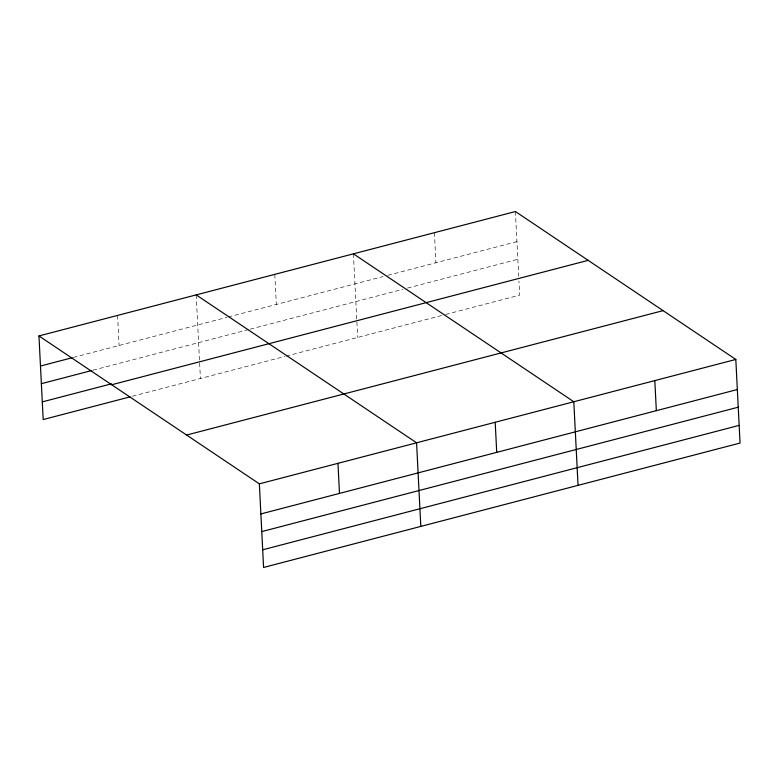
<?xml version="1.0" encoding="UTF-8"?>
<svg xmlns="http://www.w3.org/2000/svg" width="779" height="779" viewBox="0 0 779 779"><rect width="100%" height="100%" fill="white"/><g stroke="black" fill="none" stroke-linecap="round" stroke-linejoin="round"><path stroke-width="0.58" stroke-dasharray="3.9 2.92" d="M73.333 357.444L227.04 317.306M228.218 317.004L383.112 276.555M387.815 275.328L516.944 241.617M92.993 370.21L249.056 329.459M250.234 329.147L402.792 289.321M407.485 288.094L517.84 259.28M132.362 396.268L284.9 356.441M286.078 356.13L444.527 314.755M445.695 314.453L519.651 295.144L518.941 281.015M515.416 211.537L518.697 276.263M434.419 232.687L435.938 262.766M353.423 253.837L357.658 337.443M274.802 274.364L276.321 304.443M196.181 294.89L200.417 378.497M117.571 315.417L119.09 345.496"/><path stroke-width="1.17" d="M38.95 335.944L515.416 211.537L735.814 359.45L740.05 443.056L263.584 567.463L259.349 483.856L38.95 335.944L43.186 419.55L130.015 396.881M40.469 366.023L72.155 357.746M41.365 383.687L91.825 370.512M42.29 401.886L111.524 383.813M111.679 384.758L588.145 260.352M186.619 435.042L663.085 310.636M259.349 483.856L735.814 359.45M260.868 513.936L737.343 389.529M261.763 531.599L738.229 407.193M262.689 549.799L739.154 425.392M353.423 253.837L573.811 401.75L578.047 485.356M196.181 294.89L416.58 442.803L420.816 526.409M654.818 380.6L656.337 410.679M495.201 422.276L496.72 452.356M337.969 463.33L339.488 493.409"/></g></svg>
